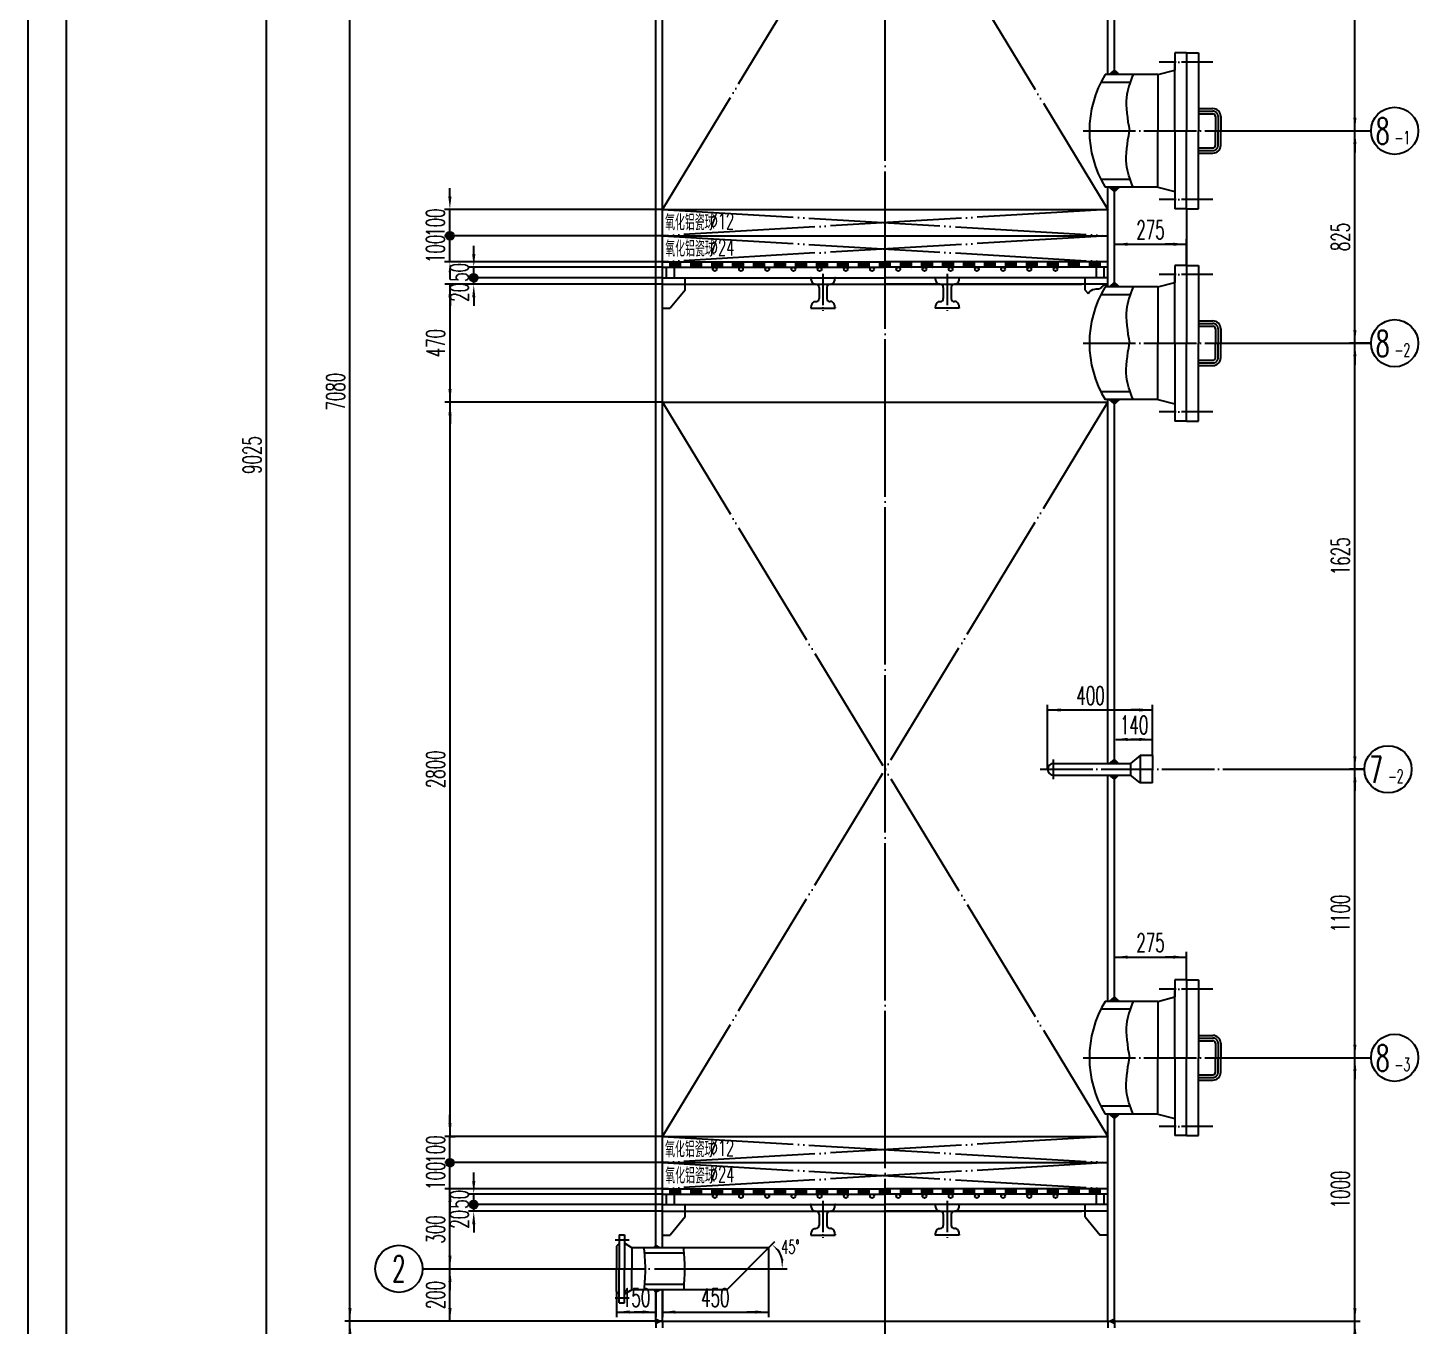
# Model space of a CAD drawing. Extents: x 19287 to 38387, y -38792 to -25456.
# Drawn here: x 19287 to 24592, y -36193 to -31241 of the extents above; entities that cross this region are included whole.
import ezdxf
from ezdxf.enums import TextEntityAlignment as Align

# ---------------------------------------------------------------- set-up
doc = ezdxf.new("R2010")
doc.units = 0
doc.header["$LTSCALE"] = 20
doc.header["$MEASUREMENT"] = 0
for name, pattern in [('BORDER', [32.01, 15, -0.01, 15, -1, 0, -1]), ('DASHDOT', [11.6, 10, -0.8, 0, -0.8]), ('DIVIDE', [28, 25, -1, 0, -1, 0, -1])]:
    doc.linetypes.add(name, pattern=pattern)
for name, color, linetype in [('AX', 1, 'DASHDOT'), ('AX1', 1, 'BORDER'), ('DIM', 1, 'CONTINUOUS'), ('DIV', 6, 'DIVIDE'), ('EQ', 7, 'CONTINUOUS'), ('XI', 1, 'CONTINUOUS')]:
    doc.layers.add(name, color=color, linetype=linetype)
doc.styles.add('HZ', font='txt', dxfattribs={"width": 0.6, "bigfont": 'hztxt'})

# ---------------------------------------------------------------- blocks, each defined once
blk = doc.blocks.new('HH1')
at = {"layer": 'DIM'}
blk.add_lwpolyline([(0, 0, 0, 0.6, 0), (-2.5, 0, 0.6, 0.6, 0)], format="xyseb", dxfattribs=at)
blk = doc.blocks.new('HH')
at = {"layer": 'DIM'}
blk.add_lwpolyline([(-2.51, 0), (-4.1, 0)], dxfattribs=at)
blk.add_lwpolyline([(0, 0, 0, 0.6, 0), (-2.5, 0, 0.6, 0.6, 0)], format="xyseb", dxfattribs=at)

msp = doc.modelspace()

# ---------------------------------------------------------------- hatches: boundary and pattern name
at = {"layer": 'DIM'}
h = msp.add_hatch(dxfattribs=at)
h.set_pattern_fill('ANSI31', color=256, style=0)
h.set_pattern_definition([(45, (473.54986, 16603.63827), (-0.08838834765, 0.08838834765), [])])
h.paths.add_polyline_path([(20912.7, -32034.3), (20897.7, -32034.3), (20897.7, -32049.3, 0.414214)])
h.paths.add_polyline_path([(20897.7, -32019.3), (20897.7, -32034.3), (20912.7, -32034.3, 0.414214)])
h.paths.add_polyline_path([(20897.7, -32019.3, 0.414214), (20882.7, -32034.3), (20897.7, -32034.3)])
h.paths.add_polyline_path([(20897.7, -32034.3), (20882.7, -32034.3, 0.414214), (20897.7, -32049.3)])
h = msp.add_hatch(dxfattribs=at)
h.set_pattern_fill('ANSI31', color=256, style=0)
h.set_pattern_definition([(45, (38521.90971, -503.68554), (-0.08838834765, 0.08838834765), [])])
h.paths.add_polyline_path([(21777.8, -32134.3), (21737.8, -32134.3), (21737.8, -32154.3), (21777.8, -32154.3)])
h = msp.add_hatch(dxfattribs=at)
h.set_pattern_fill('ANSI31', color=256, style=0)
h.set_pattern_definition([(45, (38601.90971, -503.68554), (-0.08838834765, 0.08838834765), [])])
h.paths.add_polyline_path([(21857.8, -32134.3), (21817.8, -32134.3), (21817.8, -32154.3), (21857.8, -32154.3)])
h = msp.add_hatch(dxfattribs=at)
h.set_pattern_fill('ANSI31', color=256, style=0)
h.set_pattern_definition([(45, (38681.90971, -503.68554), (-0.08838834765, 0.08838834765), [])])
h.paths.add_polyline_path([(21937.8, -32134.3), (21897.8, -32134.3), (21897.8, -32154.3), (21937.8, -32154.3)])
h = msp.add_hatch(dxfattribs=at)
h.set_pattern_fill('ANSI31', color=256, style=0)
h.set_pattern_definition([(45, (38761.90971, -503.68554), (-0.08838834765, 0.08838834765), [])])
h.paths.add_polyline_path([(22017.8, -32134.3), (21977.8, -32134.3), (21977.8, -32154.3), (22017.8, -32154.3)])
h = msp.add_hatch(dxfattribs=at)
h.set_pattern_fill('ANSI31', color=256, style=0)
h.set_pattern_definition([(45, (38841.90971, -503.68554), (-0.08838834765, 0.08838834765), [])])
h.paths.add_polyline_path([(22097.8, -32134.3), (22057.8, -32134.3), (22057.8, -32154.3), (22097.8, -32154.3)])
h = msp.add_hatch(dxfattribs=at)
h.set_pattern_fill('ANSI31', color=256, style=0)
h.set_pattern_definition([(45, (38921.90971, -503.68554), (-0.08838834765, 0.08838834765), [])])
h.paths.add_polyline_path([(22177.8, -32134.3), (22137.8, -32134.3), (22137.8, -32154.3), (22177.8, -32154.3)])
h = msp.add_hatch(dxfattribs=at)
h.set_pattern_fill('ANSI31', color=256, style=0)
h.set_pattern_definition([(45, (39001.90971, -503.68554), (-0.08838834765, 0.08838834765), [])])
h.paths.add_polyline_path([(22257.8, -32134.3), (22217.8, -32134.3), (22217.8, -32154.3), (22257.8, -32154.3)])
h = msp.add_hatch(dxfattribs=at)
h.set_pattern_fill('ANSI31', color=256, style=0)
h.set_pattern_definition([(45, (39081.90971, -503.68554), (-0.08838834765, 0.08838834765), [])])
h.paths.add_polyline_path([(22337.8, -32134.3), (22297.8, -32134.3), (22297.8, -32154.3), (22337.8, -32154.3)])
h = msp.add_hatch(dxfattribs=at)
h.set_pattern_fill('ANSI31', color=256, style=0)
h.set_pattern_definition([(45, (39161.90971, -503.68554), (-0.08838834765, 0.08838834765), [])])
h.paths.add_polyline_path([(22417.8, -32134.3), (22377.8, -32134.3), (22377.8, -32154.3), (22417.8, -32154.3)])
h = msp.add_hatch(dxfattribs=at)
h.set_pattern_fill('ANSI31', color=256, style=0)
h.set_pattern_definition([(45, (39241.90971, -503.68554), (-0.08838834765, 0.08838834765), [])])
h.paths.add_polyline_path([(22497.8, -32134.3), (22457.8, -32134.3), (22457.8, -32154.3), (22497.8, -32154.3)])
h = msp.add_hatch(dxfattribs=at)
h.set_pattern_fill('ANSI31', color=256, style=0)
h.set_pattern_definition([(45, (39321.85679, -503.68554), (-0.08838834765, 0.08838834765), [])])
h.paths.add_polyline_path([(22577.7, -32134.3), (22537.7, -32134.3), (22537.7, -32154.3), (22577.7, -32154.3)])
h = msp.add_hatch(dxfattribs=at)
h.set_pattern_fill('ANSI31', color=256, style=0)
h.set_pattern_definition([(45, (39402.843, -503.68554), (-0.08838834765, 0.08838834765), [])])
h.paths.add_polyline_path([(22658.7, -32134.3), (22618.7, -32134.3), (22618.7, -32154.3), (22658.7, -32154.3)])
h = msp.add_hatch(dxfattribs=at)
h.set_pattern_fill('ANSI31', color=256, style=0)
h.set_pattern_definition([(45, (39482.843, -503.68554), (-0.08838834765, 0.08838834765), [])])
h.paths.add_polyline_path([(22738.7, -32134.3), (22698.7, -32134.3), (22698.7, -32154.3), (22738.7, -32154.3)])
h = msp.add_hatch(dxfattribs=at)
h.set_pattern_fill('ANSI31', color=256, style=0)
h.set_pattern_definition([(45, (39562.843, -503.68554), (-0.08838834765, 0.08838834765), [])])
h.paths.add_polyline_path([(22818.7, -32134.3), (22778.7, -32134.3), (22778.7, -32154.3), (22818.7, -32154.3)])
h = msp.add_hatch(dxfattribs=at)
h.set_pattern_fill('ANSI31', color=256, style=0)
h.set_pattern_definition([(45, (39642.843, -503.68554), (-0.08838834765, 0.08838834765), [])])
h.paths.add_polyline_path([(22898.7, -32134.3), (22858.7, -32134.3), (22858.7, -32154.3), (22898.7, -32154.3)])
h = msp.add_hatch(dxfattribs=at)
h.set_pattern_fill('ANSI31', color=256, style=0)
h.set_pattern_definition([(45, (39722.843, -503.68554), (-0.08838834765, 0.08838834765), [])])
h.paths.add_polyline_path([(22978.7, -32134.3), (22938.7, -32134.3), (22938.7, -32154.3), (22978.7, -32154.3)])
h = msp.add_hatch(dxfattribs=at)
h.set_pattern_fill('ANSI31', color=256, style=0)
h.set_pattern_definition([(45, (39802.843, -503.68554), (-0.08838834765, 0.08838834765), [])])
h.paths.add_polyline_path([(23058.7, -32134.3), (23018.7, -32134.3), (23018.7, -32154.3), (23058.7, -32154.3)])
h = msp.add_hatch(dxfattribs=at)
h.set_pattern_fill('ANSI31', color=256, style=0)
h.set_pattern_definition([(45, (39882.843, -503.68554), (-0.08838834765, 0.08838834765), [])])
h.paths.add_polyline_path([(23138.7, -32134.3), (23098.7, -32134.3), (23098.7, -32154.3), (23138.7, -32154.3)])
h = msp.add_hatch(dxfattribs=at)
h.set_pattern_fill('ANSI31', color=256, style=0)
h.set_pattern_definition([(45, (39962.843, -503.68554), (-0.08838834765, 0.08838834765), [])])
h.paths.add_polyline_path([(23218.7, -32134.3), (23178.7, -32134.3), (23178.7, -32154.3), (23218.7, -32154.3)])
h = msp.add_hatch(dxfattribs=at)
h.set_pattern_fill('ANSI31', color=256, style=0)
h.set_pattern_definition([(45, (40042.843, -503.68554), (-0.08838834765, 0.08838834765), [])])
h.paths.add_polyline_path([(23298.7, -32134.3), (23258.7, -32134.3), (23258.7, -32154.3), (23298.7, -32154.3)])
h = msp.add_hatch(dxfattribs=at)
h.set_pattern_fill('ANSI31', color=256, style=0)
h.set_pattern_definition([(135, (6594.62393, -503.68554), (0.08838834765, 0.08838834765), [])])
h.paths.add_polyline_path([(23338.7, -32134.3), (23378.7, -32134.3), (23378.7, -32154.3), (23338.7, -32154.3)])
h = msp.add_hatch(dxfattribs=at)
h.set_pattern_fill('ANSI31', color=256, style=0)
h.set_pattern_definition([(45, (564.5877, 16443.65552), (-0.08838834765, 0.08838834765), [])])
h.paths.add_polyline_path([(21003.8, -32194.3), (20988.8, -32194.3), (20988.8, -32209.3, 0.414214)])
h.paths.add_polyline_path([(20988.8, -32179.3), (20988.8, -32194.3), (21003.8, -32194.3, 0.414214)])
h.paths.add_polyline_path([(20988.8, -32179.3, 0.414214), (20973.8, -32194.3), (20988.8, -32194.3)])
h.paths.add_polyline_path([(20988.8, -32194.3), (20973.8, -32194.3, 0.414214), (20988.8, -32209.3)])
h = msp.add_hatch(dxfattribs=at)
h.set_pattern_fill('ANSI31', color=256, style=0)
h.set_pattern_definition([(45, (473.82503, 13068.65552), (-0.08838834765, 0.08838834765), [])])
h.paths.add_polyline_path([(20913, -35569.3), (20898, -35569.3), (20898, -35584.3, 0.414214)])
h.paths.add_polyline_path([(20898, -35554.3), (20898, -35569.3), (20913, -35569.3, 0.414214)])
h.paths.add_polyline_path([(20898, -35554.3, 0.414214), (20883, -35569.3), (20898, -35569.3)])
h.paths.add_polyline_path([(20898, -35569.3), (20883, -35569.3, 0.414214), (20898, -35584.3)])
h = msp.add_hatch(dxfattribs=at)
h.set_pattern_fill('ANSI31', color=256, style=0)
h.set_pattern_definition([(45, (38521.90971, -4038.68554), (-0.08838834765, 0.08838834765), [])])
h.paths.add_polyline_path([(21777.8, -35669.3), (21737.8, -35669.3), (21737.8, -35689.3), (21777.8, -35689.3)])
h = msp.add_hatch(dxfattribs=at)
h.set_pattern_fill('ANSI31', color=256, style=0)
h.set_pattern_definition([(45, (38601.90971, -4038.68554), (-0.08838834765, 0.08838834765), [])])
h.paths.add_polyline_path([(21857.8, -35669.3), (21817.8, -35669.3), (21817.8, -35689.3), (21857.8, -35689.3)])
h = msp.add_hatch(dxfattribs=at)
h.set_pattern_fill('ANSI31', color=256, style=0)
h.set_pattern_definition([(45, (38681.90971, -4038.68554), (-0.08838834765, 0.08838834765), [])])
h.paths.add_polyline_path([(21937.8, -35669.3), (21897.8, -35669.3), (21897.8, -35689.3), (21937.8, -35689.3)])
h = msp.add_hatch(dxfattribs=at)
h.set_pattern_fill('ANSI31', color=256, style=0)
h.set_pattern_definition([(45, (38761.90971, -4038.68554), (-0.08838834765, 0.08838834765), [])])
h.paths.add_polyline_path([(22017.8, -35669.3), (21977.8, -35669.3), (21977.8, -35689.3), (22017.8, -35689.3)])
h = msp.add_hatch(dxfattribs=at)
h.set_pattern_fill('ANSI31', color=256, style=0)
h.set_pattern_definition([(45, (38841.90971, -4038.68554), (-0.08838834765, 0.08838834765), [])])
h.paths.add_polyline_path([(22097.8, -35669.3), (22057.8, -35669.3), (22057.8, -35689.3), (22097.8, -35689.3)])
h = msp.add_hatch(dxfattribs=at)
h.set_pattern_fill('ANSI31', color=256, style=0)
h.set_pattern_definition([(45, (38921.90971, -4038.68554), (-0.08838834765, 0.08838834765), [])])
h.paths.add_polyline_path([(22177.8, -35669.3), (22137.8, -35669.3), (22137.8, -35689.3), (22177.8, -35689.3)])
h = msp.add_hatch(dxfattribs=at)
h.set_pattern_fill('ANSI31', color=256, style=0)
h.set_pattern_definition([(45, (39001.90971, -4038.68554), (-0.08838834765, 0.08838834765), [])])
h.paths.add_polyline_path([(22257.8, -35669.3), (22217.8, -35669.3), (22217.8, -35689.3), (22257.8, -35689.3)])
h = msp.add_hatch(dxfattribs=at)
h.set_pattern_fill('ANSI31', color=256, style=0)
h.set_pattern_definition([(45, (39081.90971, -4038.68554), (-0.08838834765, 0.08838834765), [])])
h.paths.add_polyline_path([(22337.8, -35669.3), (22297.8, -35669.3), (22297.8, -35689.3), (22337.8, -35689.3)])
h = msp.add_hatch(dxfattribs=at)
h.set_pattern_fill('ANSI31', color=256, style=0)
h.set_pattern_definition([(45, (39161.90971, -4038.68554), (-0.08838834765, 0.08838834765), [])])
h.paths.add_polyline_path([(22417.8, -35669.3), (22377.8, -35669.3), (22377.8, -35689.3), (22417.8, -35689.3)])
h = msp.add_hatch(dxfattribs=at)
h.set_pattern_fill('ANSI31', color=256, style=0)
h.set_pattern_definition([(45, (39241.90971, -4038.68554), (-0.08838834765, 0.08838834765), [])])
h.paths.add_polyline_path([(22497.8, -35669.3), (22457.8, -35669.3), (22457.8, -35689.3), (22497.8, -35689.3)])
h = msp.add_hatch(dxfattribs=at)
h.set_pattern_fill('ANSI31', color=256, style=0)
h.set_pattern_definition([(45, (39321.85679, -4038.68554), (-0.08838834765, 0.08838834765), [])])
h.paths.add_polyline_path([(22577.7, -35669.3), (22537.7, -35669.3), (22537.7, -35689.3), (22577.7, -35689.3)])
h = msp.add_hatch(dxfattribs=at)
h.set_pattern_fill('ANSI31', color=256, style=0)
h.set_pattern_definition([(45, (39402.843, -4038.68554), (-0.08838834765, 0.08838834765), [])])
h.paths.add_polyline_path([(22658.7, -35669.3), (22618.7, -35669.3), (22618.7, -35689.3), (22658.7, -35689.3)])
h = msp.add_hatch(dxfattribs=at)
h.set_pattern_fill('ANSI31', color=256, style=0)
h.set_pattern_definition([(45, (39482.843, -4038.68554), (-0.08838834765, 0.08838834765), [])])
h.paths.add_polyline_path([(22738.7, -35669.3), (22698.7, -35669.3), (22698.7, -35689.3), (22738.7, -35689.3)])
h = msp.add_hatch(dxfattribs=at)
h.set_pattern_fill('ANSI31', color=256, style=0)
h.set_pattern_definition([(45, (39562.843, -4038.68554), (-0.08838834765, 0.08838834765), [])])
h.paths.add_polyline_path([(22818.7, -35669.3), (22778.7, -35669.3), (22778.7, -35689.3), (22818.7, -35689.3)])
h = msp.add_hatch(dxfattribs=at)
h.set_pattern_fill('ANSI31', color=256, style=0)
h.set_pattern_definition([(45, (39642.843, -4038.68554), (-0.08838834765, 0.08838834765), [])])
h.paths.add_polyline_path([(22898.7, -35669.3), (22858.7, -35669.3), (22858.7, -35689.3), (22898.7, -35689.3)])
h = msp.add_hatch(dxfattribs=at)
h.set_pattern_fill('ANSI31', color=256, style=0)
h.set_pattern_definition([(45, (39722.843, -4038.68554), (-0.08838834765, 0.08838834765), [])])
h.paths.add_polyline_path([(22978.7, -35669.3), (22938.7, -35669.3), (22938.7, -35689.3), (22978.7, -35689.3)])
h = msp.add_hatch(dxfattribs=at)
h.set_pattern_fill('ANSI31', color=256, style=0)
h.set_pattern_definition([(45, (39802.843, -4038.68554), (-0.08838834765, 0.08838834765), [])])
h.paths.add_polyline_path([(23058.7, -35669.3), (23018.7, -35669.3), (23018.7, -35689.3), (23058.7, -35689.3)])
h = msp.add_hatch(dxfattribs=at)
h.set_pattern_fill('ANSI31', color=256, style=0)
h.set_pattern_definition([(45, (39882.843, -4038.68554), (-0.08838834765, 0.08838834765), [])])
h.paths.add_polyline_path([(23138.7, -35669.3), (23098.7, -35669.3), (23098.7, -35689.3), (23138.7, -35689.3)])
h = msp.add_hatch(dxfattribs=at)
h.set_pattern_fill('ANSI31', color=256, style=0)
h.set_pattern_definition([(45, (39962.843, -4038.68554), (-0.08838834765, 0.08838834765), [])])
h.paths.add_polyline_path([(23218.7, -35669.3), (23178.7, -35669.3), (23178.7, -35689.3), (23218.7, -35689.3)])
h = msp.add_hatch(dxfattribs=at)
h.set_pattern_fill('ANSI31', color=256, style=0)
h.set_pattern_definition([(45, (40042.843, -4038.68554), (-0.08838834765, 0.08838834765), [])])
h.paths.add_polyline_path([(23298.7, -35669.3), (23258.7, -35669.3), (23258.7, -35689.3), (23298.7, -35689.3)])
h = msp.add_hatch(dxfattribs=at)
h.set_pattern_fill('ANSI31', color=256, style=0)
h.set_pattern_definition([(135, (6594.62393, -4038.68554), (0.08838834765, 0.08838834765), [])])
h.paths.add_polyline_path([(23338.7, -35669.3), (23378.7, -35669.3), (23378.7, -35689.3), (23338.7, -35689.3)])
h = msp.add_hatch(dxfattribs=at)
h.set_pattern_fill('ANSI31', color=256, style=0)
h.set_pattern_definition([(45, (564.4921, 12908.65552), (-0.08838834765, 0.08838834765), [])])
h.paths.add_polyline_path([(21003.7, -35729.3), (20988.7, -35729.3), (20988.7, -35744.3, 0.414214)])
h.paths.add_polyline_path([(20988.7, -35714.3), (20988.7, -35729.3), (21003.7, -35729.3, 0.414214)])
h.paths.add_polyline_path([(20988.7, -35714.3, 0.414214), (20973.7, -35729.3), (20988.7, -35729.3)])
h.paths.add_polyline_path([(20988.7, -35729.3), (20973.7, -35729.3, 0.414214), (20988.7, -35744.3)])

# ---------------------------------------------------------------- linework, layer by layer
at = {"layer": 'AX', "ltscale": 0.6}
for p, q in [((23808.6, -31372.3), (23603.7, -31372.3)), ((23808.6, -31896.3), (23603.7, -31896.3)), ((22321.2, -32179.5), (22321.2, -32321.2)), ((22795.3, -32179.5), (22795.3, -32321.2)), ((23808.6, -32182.3), (23603.7, -32182.3)), ((23808.6, -32706.3), (23603.7, -32706.3)), ((23808.6, -34907.3), (23603.7, -34907.3)), ((23808.6, -35431.3), (23603.7, -35431.3)), ((22321.2, -35714.5), (22321.2, -35856.2)), ((22795.3, -35714.5), (22795.3, -35856.2)), ((21528.2, -35864.3), (21581.6, -35864.3)), ((21528.2, -36084.3), (21581.6, -36084.3))]:
    msp.add_line(p, q, dxfattribs=at)
at = {"layer": 'AX'}
for p, q in [((23753.3, -31559.3), (23808.8, -31559.3)), ((23828.8, -31579.3), (23828.8, -31634.3)), ((23313.8, -31634.3), (23870, -31634.3)), ((23313.8, -31634.3), (23870, -31634.3)), ((23828.8, -31689.3), (23828.8, -31634.3)), ((23753.3, -31709.3), (23808.8, -31709.3)), ((23753.3, -32369.3), (23808.8, -32369.3)), ((23828.8, -32389.3), (23828.8, -32444.3)), ((23313.8, -32444.3), (23870, -32444.3)), ((23313.8, -32444.3), (23870, -32444.3)), ((23828.8, -32499.3), (23828.8, -32444.3)), ((23753.3, -32519.3), (23808.8, -32519.3)), ((23200.7, -34106.6), (23200.7, -34032)), ((23150.3, -34069.3), (23870, -34069.3)), ((23753.3, -35094.3), (23808.8, -35094.3)), ((23828.8, -35114.3), (23828.8, -35169.3)), ((23313.8, -35169.3), (23870, -35169.3)), ((23313.8, -35169.3), (23870, -35169.3)), ((23828.8, -35224.3), (23828.8, -35169.3)), ((23753.3, -35244.3), (23808.8, -35244.3))]:
    msp.add_line(p, q, dxfattribs=at)
for centre, start, end in [((23808.8, -31579.3), 0, 90), ((23808.8, -31689.3), 270, 0), ((23808.8, -32389.3), 0, 90), ((23808.8, -32499.3), 270, 0), ((23808.8, -35114.3), 0, 90), ((23808.8, -35224.3), 270, 0)]:
    msp.add_arc(centre, 20, start, end, dxfattribs=at)
at = {"layer": 'AX1'}
for p, q in [((22558.3, -37511.7), (22558.3, -30982.5)), ((20918, -35974.3), (21038.2, -35974.3)), ((21038.2, -35974.3), (22184.1, -35974.3))]:
    msp.add_line(p, q, dxfattribs=at)
at = {"layer": 'DIM'}
for p, q in [((19287.3, -25456.1), (19287.3, -38791.7)), ((20197.9, -37399.3), (20197.9, -28342.2)), ((20516.3, -36174.3), (20516.3, -29084.3)), ((24350.5, -31634.3), (24350.5, -30534.3)), ((23870, -31634.3), (24291.6, -31634.3)), ((24291.6, -31634.3), (24412.1, -31634.3)), ((24291.6, -31634.3), (24370.5, -31634.3)), ((24350.5, -32444.3), (24350.5, -31634.3)), ((21708.1, -31934.3), (20877.7, -31934.3)), ((20897.7, -32034.3), (20897.7, -31934.3)), ((23708.3, -31931.3), (23708.3, -32147.3)), ((21708.1, -32034.3), (20877.7, -32034.3)), ((20897.7, -32134.3), (20897.7, -32034.3)), ((23433.3, -32229.3), (23433.3, -32046.8)), ((23433.3, -32066.8), (23708.3, -32066.8)), ((23708.3, -32147.3), (23708.3, -32046.8)), ((21708.1, -32134.3), (20877.7, -32134.3)), ((21708.4, -32154.3), (20968.8, -32154.3)), ((21708.4, -32194.3), (20968.8, -32194.3)), ((20988.8, -32194.3), (20988.8, -32154.3)), ((20988.8, -32219.3), (20988.8, -32194.3)), ((21708.4, -32219.3), (20878.1, -32219.3)), ((20898.1, -32669.3), (20898.1, -32219.3)), ((21708.4, -32219.3), (20968.8, -32219.3)), ((23870, -32444.3), (24291.6, -32444.3)), ((24291.6, -32444.3), (24412.1, -32444.3)), ((24412.1, -32444.3), (24330.5, -32444.3)), ((24350.5, -34069.3), (24350.5, -32444.3)), ((21708.3, -32669.3), (20878.1, -32669.3)), ((20898.1, -35469.3), (20898.1, -32669.3)), ((23178.3, -34069.3), (23178.3, -33823)), ((23178.3, -33843), (23578.3, -33843)), ((23578.3, -33935.2), (23578.3, -33823)), ((23433.3, -34046.8), (23433.3, -33935.2)), ((23578.3, -34017.1), (23578.3, -33935.2)), ((23438.3, -33955.2), (23578.3, -33955.2)), ((23870, -34069.3), (24387.1, -34069.3)), ((24387.1, -34069.3), (24330.5, -34069.3)), ((24350.5, -35169.3), (24350.5, -34069.3)), ((23433.3, -34954.3), (23433.3, -34765.5)), ((23433.3, -34785.5), (23708.3, -34785.5)), ((23708.3, -34872.3), (23708.3, -34765.5)), ((23870, -35169.3), (24291.6, -35169.3)), ((24291.6, -35169.3), (24412.1, -35169.3)), ((24291.6, -35169.3), (24370.5, -35169.3)), ((24350.5, -36174.3), (24350.5, -35169.3)), ((21708.3, -35469.3), (20878, -35469.3)), ((20898, -35569.3), (20898, -35469.3)), ((20898, -35469.3), (20918.1, -35469.3)), ((21041.5, -35569.3), (20878, -35569.3)), ((20898, -35669.3), (20898, -35569.3)), ((21708.3, -35569.3), (21041.5, -35569.3)), ((21708.3, -35669.3), (20878, -35669.3)), ((20898, -35974.3), (20898, -35669.3)), ((21708.3, -35689.3), (20968.7, -35689.3)), ((20988.7, -35729.3), (20988.7, -35689.3)), ((21708.3, -35729.3), (20968.7, -35729.3)), ((21708.3, -35754.3), (20968.7, -35754.3)), ((20988.7, -35754.3), (20988.7, -35729.3)), ((22112.8, -35894.8), (22126.7, -35880.8)), ((22112.8, -35894.8), (22112.8, -36159.1)), ((22126.7, -35880.8), (22137.2, -35870.3)), ((20793.2, -35974.3), (20918, -35974.3)), ((20898, -36174.3), (20898, -35974.3)), ((21533.3, -36061.1), (21533.3, -36159)), ((21683.3, -36053.8), (21683.3, -36159)), ((21708.3, -36053.8), (21708.3, -36159.1)), ((20878, -36174.3), (20496.3, -36174.3)), ((20516.3, -37399.3), (20516.3, -36174.3)), ((21708.3, -36174.3), (20878, -36174.3)), ((21533.3, -36139), (21683.3, -36139)), ((21708.3, -36139.1), (22112.8, -36139.1)), ((23433.3, -36174.3), (24370.5, -36174.3)), ((24350.5, -36799.3), (24350.5, -36174.3))]:
    msp.add_line(p, q, dxfattribs=at)
for centre, radius in [((24502.1, -31634.3), 90), ((20897.7, -32034.3), 15), ((20988.8, -32194.3), 15), ((24502.1, -32444.3), 90), ((24477.1, -34069.3), 90), ((24502.1, -35169.3), 90), ((20898, -35569.3), 15), ((20988.7, -35729.3), 15), ((20703.2, -35974.3), 90)]:
    msp.add_circle(centre, radius, dxfattribs=at)
msp.add_arc((22033.3, -35974.3), 137, 15.2327, 29.7673, dxfattribs=at)
msp.add_spline([(23332.3, -32254.5), (23358.5, -32237.5), (23378.7, -32235.4), (23391.6, -32223.6), (23408.3, -32220.9)], degree=3, dxfattribs=at)
for points in [[(21638.1, -35894.8), (21638.1, -35896.1), (21638.1, -35905.8), (21645.3, -35969.5), (21638.6, -36037.1), (21639.3, -36048.6), (21640.2, -36053.8)], [(21789, -35894.8), (21788.9, -35896.1), (21789, -35905.8), (21796.1, -35969.5), (21789.4, -36037.1), (21790.2, -36048.6), (21791.1, -36053.8)]]:
    msp.add_open_spline(points, degree=3, knots=[21.433304, 21.433304, 21.433304, 21.433304, 25.417698, 51.124435, 70.612993, 86.330809, 86.330809, 86.330809, 86.330809], dxfattribs=at)
at = {"layer": 'DIV'}
for p, q in [((21708.3, -31934.3), (23408.3, -29134.3)), ((21708.3, -29134.3), (23408.3, -31934.3)), ((23408.3, -31934.3), (21708.3, -32034.3)), ((21708.3, -31934.3), (23408.3, -32034.3)), ((23408.3, -32034.3), (21708.3, -32134.3)), ((21708.3, -32034.3), (23408.3, -32134.3)), ((21708.3, -35469.3), (23408.3, -32669.3)), ((21708.3, -32669.3), (23408.3, -35469.3)), ((23408.3, -35469.3), (21708.3, -35569.3)), ((21708.3, -35469.3), (23408.3, -35569.3)), ((23408.3, -35569.3), (21708.3, -35669.3)), ((21708.3, -35569.3), (23408.3, -35669.3))]:
    msp.add_line(p, q, dxfattribs=at)
at = {"layer": 'EQ'}
for p, q in [((19434, -25602.7), (19434, -38644.8)), ((21683.3, -35894.8), (21683.3, -29084.3)), ((21708.3, -35894.8), (21708.3, -29084.3)), ((23408.3, -31419.3), (23408.3, -30556.7)), ((23433.3, -31419.3), (23433.3, -30556.7)), ((23708.3, -31337.3), (23663.3, -31337.3)), ((23663.3, -31337.3), (23663.3, -31402.5)), ((23708.3, -31337.3), (23708.3, -31634.3)), ((23708.3, -31337.3), (23753.3, -31337.3)), ((23753.3, -31337.3), (23753.3, -31634.3)), ((23598.3, -31419.3), (23663.3, -31402.5)), ((23663.3, -31634.3), (23663.3, -31377.5)), ((23493.2, -31449.3), (23381.5, -31449.3)), ((23598.3, -31419.3), (23398.3, -31419.3)), ((23598.3, -31419.3), (23598.3, -31634.3)), ((23753.3, -31549.3), (23808.8, -31549.3)), ((23753.3, -31569.3), (23808.8, -31569.3)), ((23818.8, -31579.3), (23818.8, -31634.3)), ((23838.8, -31579.3), (23838.8, -31634.3)), ((23598.3, -31849.3), (23598.3, -31634.3)), ((23663.3, -31634.3), (23663.3, -31931.3)), ((23708.3, -31931.3), (23708.3, -31634.3)), ((23753.3, -31931.3), (23753.3, -31634.3)), ((23818.8, -31689.3), (23818.8, -31634.3)), ((23838.8, -31689.3), (23838.8, -31634.3)), ((23753.3, -31699.3), (23808.8, -31699.3)), ((23753.3, -31719.3), (23808.8, -31719.3)), ((23493.2, -31819.3), (23381.5, -31819.3)), ((23598.3, -31849.3), (23398.3, -31849.3)), ((23408.3, -32229.3), (23408.3, -31849.3)), ((23433.3, -32229.3), (23433.3, -31849.3)), ((23598.3, -31849.3), (23663.3, -31866)), ((21708.3, -31934.3), (23408.3, -31934.3)), ((23708.3, -31931.3), (23663.3, -31931.3)), ((23708.3, -31931.3), (23753.3, -31931.3)), ((21708.3, -32034.3), (23408.3, -32034.3)), ((21708.3, -32134.3), (22558.3, -32134.3)), ((21737.8, -32154.3), (21737.8, -32134.3)), ((21777.8, -32154.3), (21777.8, -32134.3)), ((21817.8, -32154.3), (21817.8, -32134.3)), ((21857.8, -32154.3), (21857.8, -32134.3)), ((21897.8, -32154.3), (21897.8, -32134.3)), ((21937.8, -32154.3), (21937.8, -32134.3)), ((21977.8, -32154.3), (21977.8, -32134.3)), ((22017.8, -32154.3), (22017.8, -32134.3)), ((22057.8, -32154.3), (22057.8, -32134.3)), ((22097.8, -32154.3), (22097.8, -32134.3)), ((22137.8, -32154.3), (22137.8, -32134.3)), ((22177.8, -32154.3), (22177.8, -32134.3)), ((22217.8, -32154.3), (22217.8, -32134.3)), ((22257.8, -32154.3), (22257.8, -32134.3)), ((22297.8, -32154.3), (22297.8, -32134.3)), ((22337.8, -32154.3), (22337.8, -32134.3)), ((22377.8, -32154.3), (22377.8, -32134.3)), ((22417.8, -32154.3), (22417.8, -32134.3)), ((22457.8, -32154.3), (22457.8, -32134.3)), ((22497.8, -32154.3), (22497.8, -32134.3)), ((22537.7, -32154.3), (22537.7, -32134.3)), ((23408.3, -32134.3), (22558.3, -32134.3)), ((22577.7, -32154.3), (22577.7, -32134.3)), ((22618.7, -32154.3), (22618.7, -32134.3)), ((22658.7, -32154.3), (22658.7, -32134.3)), ((22698.7, -32154.3), (22698.7, -32134.3)), ((22738.7, -32154.3), (22738.7, -32134.3)), ((22778.7, -32154.3), (22778.7, -32134.3)), ((22818.7, -32154.3), (22818.7, -32134.3)), ((22858.7, -32154.3), (22858.7, -32134.3)), ((22898.7, -32154.3), (22898.7, -32134.3)), ((22938.7, -32154.3), (22938.7, -32134.3)), ((22978.7, -32154.3), (22978.7, -32134.3)), ((23018.7, -32154.3), (23018.7, -32134.3)), ((23058.7, -32154.3), (23058.7, -32134.3)), ((23098.7, -32154.3), (23098.7, -32134.3)), ((23138.7, -32154.3), (23138.7, -32134.3)), ((23178.7, -32154.3), (23178.7, -32134.3)), ((23218.7, -32154.3), (23218.7, -32134.3)), ((23258.7, -32154.3), (23258.7, -32134.3)), ((23298.7, -32154.3), (23298.7, -32134.3)), ((23338.7, -32154.3), (23338.7, -32134.3)), ((23378.7, -32154.3), (23378.7, -32134.3)), ((21708.3, -32154.3), (22558.3, -32154.3)), ((21708.3, -32194.3), (22558.3, -32194.3)), ((21723.3, -32154.3), (21723.3, -32194.3)), ((21753.3, -32154.3), (21753.3, -32194.3)), ((21795, -32241.5), (21795, -32194.3)), ((22275.4, -32194.3), (22275.4, -32197.3)), ((22275.4, -32194.3), (22275.4, -32197.3)), ((22275.4, -32194.3), (22275.4, -32197.3)), ((22275.4, -32194.3), (22275.4, -32197.3)), ((22367, -32194.3), (22367, -32197.3)), ((22367, -32194.3), (22367, -32197.3)), ((22367, -32194.3), (22367, -32197.3)), ((22367, -32194.3), (22367, -32197.3)), ((23408.3, -32154.3), (22558.3, -32154.3)), ((23408.3, -32194.3), (22558.3, -32194.3)), ((22749.5, -32194.3), (22749.5, -32197.3)), ((22749.5, -32194.3), (22749.5, -32197.3)), ((22749.5, -32194.3), (22749.5, -32197.3)), ((22749.5, -32194.3), (22749.5, -32197.3)), ((22841.1, -32194.3), (22841.1, -32197.3)), ((22841.1, -32194.3), (22841.1, -32197.3)), ((22841.1, -32194.3), (22841.1, -32197.3)), ((22841.1, -32194.3), (22841.1, -32197.3)), ((23321.5, -32241.5), (23321.5, -32194.3)), ((23363.3, -32154.3), (23363.3, -32194.3)), ((23393.3, -32154.3), (23393.3, -32194.3)), ((23708.3, -32147.3), (23663.3, -32147.3)), ((23663.3, -32147.3), (23663.3, -32212.5)), ((23663.3, -32444.3), (23663.3, -32187.5)), ((23708.3, -32147.3), (23708.3, -32444.3)), ((23708.3, -32147.3), (23753.3, -32147.3)), ((23753.3, -32147.3), (23753.3, -32444.3)), ((21708.3, -32219.3), (22294.2, -32219.3)), ((21795, -32241.5), (21737.7, -32310.6)), ((21808.3, -32219.3), (23308.3, -32219.3)), ((21808.3, -32219.3), (22294.2, -32219.3)), ((22306.2, -32231.3), (22306.2, -32273.6)), ((22306.2, -32231.3), (22306.2, -32273.6)), ((22336.2, -32231.3), (22336.2, -32273.6)), ((22336.2, -32231.3), (22336.2, -32273.6)), ((22348.2, -32219.3), (22441.3, -32219.3)), ((22348.2, -32219.3), (22558.3, -32219.3)), ((22768.3, -32219.3), (22558.3, -32219.3)), ((22768.3, -32219.3), (22675.3, -32219.3)), ((22780.3, -32231.3), (22780.3, -32273.6)), ((22780.3, -32231.3), (22780.3, -32273.6)), ((22810.3, -32231.3), (22810.3, -32273.6)), ((22810.3, -32231.3), (22810.3, -32273.6)), ((23308.3, -32219.3), (22822.3, -32219.3)), ((23408.3, -32219.3), (22822.3, -32219.3)), ((23321.5, -32241.5), (23332.3, -32254.5)), ((23598.3, -32229.3), (23398.3, -32229.3)), ((23598.3, -32229.3), (23663.3, -32212.5)), ((23598.3, -32229.3), (23598.3, -32444.3)), ((22287.4, -32285.6), (22294.2, -32285.6)), ((22355, -32285.6), (22348.2, -32285.6)), ((22761.5, -32285.6), (22768.3, -32285.6)), ((22829.1, -32285.6), (22822.3, -32285.6)), ((23493.2, -32259.3), (23381.5, -32259.3)), ((21708.3, -32310.6), (21737.7, -32310.6)), ((22275.4, -32307.6), (22275.4, -32310.6)), ((22275.4, -32307.6), (22275.4, -32310.6)), ((22275.4, -32310.6), (22367, -32310.6)), ((22367, -32307.6), (22367, -32310.6)), ((22367, -32307.6), (22367, -32310.6)), ((22749.5, -32307.6), (22749.5, -32310.6)), ((22749.5, -32307.6), (22749.5, -32310.6)), ((22841.1, -32310.6), (22749.5, -32310.6)), ((22841.1, -32307.6), (22841.1, -32310.6)), ((22841.1, -32307.6), (22841.1, -32310.6)), ((23753.3, -32359.3), (23808.8, -32359.3)), ((23753.3, -32379.3), (23808.8, -32379.3)), ((23818.8, -32389.3), (23818.8, -32444.3)), ((23838.8, -32389.3), (23838.8, -32444.3)), ((23598.3, -32659.3), (23598.3, -32444.3)), ((23663.3, -32444.3), (23663.3, -32741.3)), ((23708.3, -32741.3), (23708.3, -32444.3)), ((23753.3, -32741.3), (23753.3, -32444.3)), ((23818.8, -32499.3), (23818.8, -32444.3)), ((23838.8, -32499.3), (23838.8, -32444.3)), ((23753.3, -32509.3), (23808.8, -32509.3)), ((23753.3, -32529.3), (23808.8, -32529.3)), ((21708.3, -32669.3), (23408.3, -32669.3)), ((23493.2, -32629.3), (23381.5, -32629.3)), ((23598.3, -32659.3), (23398.3, -32659.3)), ((23408.3, -34046.8), (23408.3, -32659.3)), ((23433.3, -34046.8), (23433.3, -32659.3)), ((23598.3, -32659.3), (23663.3, -32676)), ((23708.3, -32741.3), (23663.3, -32741.3)), ((23708.3, -32741.3), (23753.3, -32741.3)), ((23200.7, -34046.8), (23495, -34046.8)), ((23530.7, -34017.1), (23495, -34046.8)), ((23495, -34046.8), (23495, -34091.7)), ((23578.3, -34017.1), (23530.7, -34017.1)), ((23530.7, -34017.1), (23530.7, -34121.4)), ((23578.3, -34017.1), (23578.3, -34069.3)), ((23200.7, -34091.7), (23495, -34091.7)), ((23408.3, -34954.3), (23408.3, -34091.7)), ((23433.3, -34954.3), (23433.3, -34091.7)), ((23530.7, -34121.4), (23495, -34091.7)), ((23578.3, -34121.4), (23578.3, -34069.3)), ((23578.3, -34121.4), (23530.7, -34121.4)), ((23708.3, -34872.3), (23663.3, -34872.3)), ((23663.3, -34872.3), (23663.3, -34937.5)), ((23708.3, -34872.3), (23708.3, -35169.3)), ((23708.3, -34872.3), (23753.3, -34872.3)), ((23753.3, -34872.3), (23753.3, -35169.3)), ((23598.3, -34954.3), (23398.3, -34954.3)), ((23598.3, -34954.3), (23663.3, -34937.5)), ((23598.3, -34954.3), (23598.3, -35169.3)), ((23663.3, -35169.3), (23663.3, -34912.5)), ((23493.2, -34984.3), (23381.5, -34984.3)), ((23753.3, -35084.3), (23808.8, -35084.3)), ((23753.3, -35104.3), (23808.8, -35104.3)), ((23818.8, -35114.3), (23818.8, -35169.3)), ((23838.8, -35114.3), (23838.8, -35169.3)), ((23598.3, -35384.3), (23598.3, -35169.3)), ((23663.3, -35169.3), (23663.3, -35466.3)), ((23708.3, -35466.3), (23708.3, -35169.3)), ((23753.3, -35466.3), (23753.3, -35169.3)), ((23818.8, -35224.3), (23818.8, -35169.3)), ((23838.8, -35224.3), (23838.8, -35169.3)), ((23753.3, -35234.3), (23808.8, -35234.3)), ((23753.3, -35254.3), (23808.8, -35254.3)), ((23493.2, -35354.3), (23381.5, -35354.3)), ((23598.3, -35384.3), (23398.3, -35384.3)), ((23408.3, -36174.3), (23408.3, -35384.3)), ((23433.3, -36174.3), (23433.3, -35384.3)), ((23598.3, -35384.3), (23663.3, -35401)), ((21708.3, -35469.3), (23408.3, -35469.3)), ((23708.3, -35466.3), (23663.3, -35466.3)), ((23708.3, -35466.3), (23753.3, -35466.3)), ((21708.3, -35569.3), (23408.3, -35569.3)), ((21708.3, -35669.3), (22558.3, -35669.3)), ((21708.3, -35689.3), (22558.3, -35689.3)), ((21723.3, -35689.3), (21723.3, -35729.3)), ((21737.8, -35689.3), (21737.8, -35669.3)), ((21753.3, -35689.3), (21753.3, -35729.3)), ((21777.8, -35689.3), (21777.8, -35669.3)), ((21817.8, -35689.3), (21817.8, -35669.3)), ((21857.8, -35689.3), (21857.8, -35669.3)), ((21897.8, -35689.3), (21897.8, -35669.3)), ((21937.8, -35689.3), (21937.8, -35669.3)), ((21977.8, -35689.3), (21977.8, -35669.3)), ((22017.8, -35689.3), (22017.8, -35669.3)), ((22057.8, -35689.3), (22057.8, -35669.3)), ((22097.8, -35689.3), (22097.8, -35669.3)), ((22137.8, -35689.3), (22137.8, -35669.3)), ((22177.8, -35689.3), (22177.8, -35669.3)), ((22217.8, -35689.3), (22217.8, -35669.3)), ((22257.8, -35689.3), (22257.8, -35669.3)), ((22297.8, -35689.3), (22297.8, -35669.3)), ((22337.8, -35689.3), (22337.8, -35669.3)), ((22377.8, -35689.3), (22377.8, -35669.3)), ((22417.8, -35689.3), (22417.8, -35669.3)), ((22457.8, -35689.3), (22457.8, -35669.3)), ((22497.8, -35689.3), (22497.8, -35669.3)), ((22537.7, -35689.3), (22537.7, -35669.3)), ((23408.3, -35669.3), (22558.3, -35669.3)), ((23408.3, -35689.3), (22558.3, -35689.3)), ((22577.7, -35689.3), (22577.7, -35669.3)), ((22618.7, -35689.3), (22618.7, -35669.3)), ((22658.7, -35689.3), (22658.7, -35669.3)), ((22698.7, -35689.3), (22698.7, -35669.3)), ((22738.7, -35689.3), (22738.7, -35669.3)), ((22778.7, -35689.3), (22778.7, -35669.3)), ((22818.7, -35689.3), (22818.7, -35669.3)), ((22858.7, -35689.3), (22858.7, -35669.3)), ((22898.7, -35689.3), (22898.7, -35669.3)), ((22938.7, -35689.3), (22938.7, -35669.3)), ((22978.7, -35689.3), (22978.7, -35669.3)), ((23018.7, -35689.3), (23018.7, -35669.3)), ((23058.7, -35689.3), (23058.7, -35669.3)), ((23098.7, -35689.3), (23098.7, -35669.3)), ((23138.7, -35689.3), (23138.7, -35669.3)), ((23178.7, -35689.3), (23178.7, -35669.3)), ((23218.7, -35689.3), (23218.7, -35669.3)), ((23258.7, -35689.3), (23258.7, -35669.3)), ((23298.7, -35689.3), (23298.7, -35669.3)), ((23338.7, -35689.3), (23338.7, -35669.3)), ((23363.3, -35689.3), (23363.3, -35729.3)), ((23378.7, -35689.3), (23378.7, -35669.3)), ((23393.3, -35689.3), (23393.3, -35729.3)), ((21708.3, -35729.3), (22558.3, -35729.3)), ((21708.3, -35754.3), (22294.2, -35754.3)), ((21795, -35776.5), (21795, -35729.3)), ((21808.3, -35754.3), (23308.3, -35754.3)), ((21808.3, -35754.3), (22294.2, -35754.3)), ((22275.4, -35729.3), (22275.4, -35732.3)), ((22275.4, -35729.3), (22275.4, -35732.3)), ((22275.4, -35729.3), (22275.4, -35732.3)), ((22275.4, -35729.3), (22275.4, -35732.3)), ((22348.2, -35754.3), (22441.3, -35754.3)), ((22348.2, -35754.3), (22558.3, -35754.3)), ((22367, -35729.3), (22367, -35732.3)), ((22367, -35729.3), (22367, -35732.3)), ((22367, -35729.3), (22367, -35732.3)), ((22367, -35729.3), (22367, -35732.3)), ((23408.3, -35729.3), (22558.3, -35729.3)), ((22768.3, -35754.3), (22558.3, -35754.3)), ((22768.3, -35754.3), (22675.3, -35754.3)), ((22749.5, -35729.3), (22749.5, -35732.3)), ((22749.5, -35729.3), (22749.5, -35732.3)), ((22749.5, -35729.3), (22749.5, -35732.3)), ((22749.5, -35729.3), (22749.5, -35732.3)), ((23308.3, -35754.3), (22822.3, -35754.3)), ((23408.3, -35754.3), (22822.3, -35754.3)), ((22841.1, -35729.3), (22841.1, -35732.3)), ((22841.1, -35729.3), (22841.1, -35732.3)), ((22841.1, -35729.3), (22841.1, -35732.3)), ((22841.1, -35729.3), (22841.1, -35732.3)), ((23321.5, -35776.5), (23321.5, -35729.3)), ((21795, -35776.5), (21737.7, -35845.6)), ((22306.2, -35766.3), (22306.2, -35808.6)), ((22306.2, -35766.3), (22306.2, -35808.6)), ((22336.2, -35766.3), (22336.2, -35808.6)), ((22336.2, -35766.3), (22336.2, -35808.6)), ((22780.3, -35766.3), (22780.3, -35808.6)), ((22780.3, -35766.3), (22780.3, -35808.6)), ((22810.3, -35766.3), (22810.3, -35808.6)), ((22810.3, -35766.3), (22810.3, -35808.6)), ((23321.5, -35776.5), (23378.9, -35845.6)), ((21543.3, -35844.3), (21563.3, -35844.3)), ((21543.3, -35844.3), (21543.3, -35877.4)), ((21563.3, -35844.3), (21563.3, -35974.3)), ((21708.3, -35845.6), (21737.7, -35845.6)), ((21708.3, -35845.6), (21737.7, -35845.6)), ((22275.4, -35842.6), (22275.4, -35845.6)), ((22275.4, -35842.6), (22275.4, -35845.6)), ((22275.4, -35845.6), (22367, -35845.6)), ((22287.4, -35820.6), (22294.2, -35820.6)), ((22355, -35820.6), (22348.2, -35820.6)), ((22367, -35842.6), (22367, -35845.6)), ((22367, -35842.6), (22367, -35845.6)), ((22749.5, -35842.6), (22749.5, -35845.6)), ((22749.5, -35842.6), (22749.5, -35845.6)), ((22841.1, -35845.6), (22749.5, -35845.6)), ((22761.5, -35820.6), (22768.3, -35820.6)), ((22829.1, -35820.6), (22822.3, -35820.6)), ((22841.1, -35842.6), (22841.1, -35845.6)), ((22841.1, -35842.6), (22841.1, -35845.6)), ((23408.3, -35845.6), (23378.9, -35845.6)), ((23408.3, -35845.6), (23378.9, -35845.6)), ((21543.3, -35877.4), (21533.3, -35887.4)), ((21533.3, -35887.4), (21533.3, -35974.3)), ((21543.3, -35877.4), (21543.3, -35974.3)), ((21591.3, -35894.8), (21563.3, -35877)), ((21591.3, -35894.8), (21591.3, -35974.3)), ((22112.8, -35894.8), (21591.3, -35894.8)), ((21953.8, -36053.8), (22112.8, -35894.8)), ((21790.2, -35914.8), (21641.3, -35914.8)), ((21533.3, -36061.1), (21533.3, -35974.3)), ((21543.3, -36071.1), (21543.3, -35974.3)), ((21563.3, -36104.3), (21563.3, -35974.3)), ((21591.3, -36053.8), (21591.3, -35974.3)), ((21543.3, -36071.1), (21533.3, -36061.1)), ((21543.3, -36104.3), (21543.3, -36071.1)), ((21591.3, -36053.8), (21563.3, -36071.5)), ((21953.8, -36053.8), (21591.3, -36053.8)), ((21790.4, -36033.8), (21640.3, -36033.8)), ((21683.3, -36174.3), (21683.3, -36053.8)), ((21708.3, -36174.3), (21708.3, -36053.8)), ((21543.3, -36104.3), (21563.3, -36104.3)), ((21683.3, -36174.3), (23433.3, -36174.3)), ((21683.3, -36174.3), (21683.3, -36199.3)), ((21708.3, -36174.3), (21708.3, -36199.3)), ((23408.3, -36174.3), (23408.3, -36199.3)), ((23433.3, -36174.3), (23433.3, -36199.3))]:
    msp.add_line(p, q, dxfattribs=at)
for centre in [(21908.3, -32161.8), (22008.3, -32161.8), (22108.3, -32161.8), (22208.3, -32161.8), (22308.3, -32161.8), (22408.3, -32161.8), (22508.3, -32161.8), (22508.3, -32161.8), (22608.3, -32161.8), (22608.3, -32161.8), (22708.3, -32161.8), (22808.3, -32161.8), (22908.3, -32161.8), (23008.3, -32161.8), (23108.3, -32161.8), (23208.3, -32161.8), (21908.3, -35696.8), (22008.3, -35696.8), (22108.3, -35696.8), (22208.3, -35696.8), (22308.3, -35696.8), (22408.3, -35696.8), (22508.3, -35696.8), (22508.3, -35696.8), (22608.3, -35696.8), (22608.3, -35696.8), (22708.3, -35696.8), (22808.3, -35696.8), (22908.3, -35696.8), (23008.3, -35696.8), (23108.3, -35696.8), (23208.3, -35696.8)]:
    msp.add_circle(centre, 7.5, dxfattribs=at)
for centre, radius, start, end in [((23748.3, -31634.3), 410.8, 148.4382, 211.5618), ((23808.8, -31579.3), 30, 0, 90), ((23808.8, -31579.3), 10, 0, 90), ((23808.8, -31689.3), 30, 270, 0), ((23808.8, -31689.3), 10, 270, 0), ((22299.5, -32198.4), 24.1, 177.2723, 239.9486), ((22299.5, -32198.4), 24.1, 177.2723, 239.9486), ((22342.9, -32198.4), 24.1, 300.0514, 2.7277), ((22342.9, -32198.4), 24.1, 300.0514, 2.7277), ((22773.6, -32198.4), 24.1, 177.2723, 239.9486), ((22773.6, -32198.4), 24.1, 177.2723, 239.9486), ((22817.1, -32198.4), 24.1, 300.0514, 2.7277), ((22817.1, -32198.4), 24.1, 300.0514, 2.7277), ((22294.2, -32231.3), 12, 0, 90), ((22294.2, -32231.3), 12, 0, 90), ((22348.2, -32231.3), 12, 90, 180), ((22348.2, -32231.3), 12, 90, 180), ((22768.3, -32231.3), 12, 0, 90), ((22768.3, -32231.3), 12, 0, 90), ((22822.3, -32231.3), 12, 90, 180), ((22822.3, -32231.3), 12, 90, 180), ((23748.3, -32444.3), 410.8, 148.4382, 211.5618), ((22299.5, -32306.4), 24.1, 120.0514, 182.7277), ((22299.5, -32306.4), 24.1, 120.0514, 182.7277), ((22294.2, -32273.6), 12, 270, 0), ((22294.2, -32273.6), 12, 270, 0), ((22348.2, -32273.6), 12, 180, 270), ((22348.2, -32273.6), 12, 180, 270), ((22342.9, -32306.4), 24.1, 357.2723, 59.9486), ((22342.9, -32306.4), 24.1, 357.2723, 59.9486), ((22773.6, -32306.4), 24.1, 120.0514, 182.7277), ((22773.6, -32306.4), 24.1, 120.0514, 182.7277), ((22768.3, -32273.6), 12, 270, 0), ((22768.3, -32273.6), 12, 270, 0), ((22822.3, -32273.6), 12, 180, 270), ((22822.3, -32273.6), 12, 180, 270), ((22817.1, -32306.4), 24.1, 357.2723, 59.9486), ((22817.1, -32306.4), 24.1, 357.2723, 59.9486), ((23808.8, -32389.3), 30, 0, 90), ((23808.8, -32389.3), 10, 0, 90), ((23808.8, -32499.3), 30, 270, 0), ((23808.8, -32499.3), 10, 270, 0), ((23200.7, -34069.3), 22.4, 90, 270), ((23748.3, -35169.3), 410.8, 148.4382, 211.5618), ((23808.8, -35114.3), 30, 0, 90), ((23808.8, -35114.3), 10, 0, 90), ((23808.8, -35224.3), 30, 270, 0), ((23808.8, -35224.3), 10, 270, 0), ((22299.5, -35733.4), 24.1, 177.2723, 239.9486), ((22299.5, -35733.4), 24.1, 177.2723, 239.9486), ((22294.2, -35766.3), 12, 0, 90), ((22294.2, -35766.3), 12, 0, 90), ((22348.2, -35766.3), 12, 90, 180), ((22348.2, -35766.3), 12, 90, 180), ((22342.9, -35733.4), 24.1, 300.0514, 2.7277), ((22342.9, -35733.4), 24.1, 300.0514, 2.7277), ((22773.6, -35733.4), 24.1, 177.2723, 239.9486), ((22773.6, -35733.4), 24.1, 177.2723, 239.9486), ((22768.3, -35766.3), 12, 0, 90), ((22768.3, -35766.3), 12, 0, 90), ((22822.3, -35766.3), 12, 90, 180), ((22822.3, -35766.3), 12, 90, 180), ((22817.1, -35733.4), 24.1, 300.0514, 2.7277), ((22817.1, -35733.4), 24.1, 300.0514, 2.7277), ((22299.5, -35841.4), 24.1, 120.0514, 182.7277), ((22299.5, -35841.4), 24.1, 120.0514, 182.7277), ((22294.2, -35808.6), 12, 270, 0), ((22294.2, -35808.6), 12, 270, 0), ((22348.2, -35808.6), 12, 180, 270), ((22348.2, -35808.6), 12, 180, 270), ((22342.9, -35841.4), 24.1, 357.2723, 59.9486), ((22342.9, -35841.4), 24.1, 357.2723, 59.9486), ((22773.6, -35841.4), 24.1, 120.0514, 182.7277), ((22773.6, -35841.4), 24.1, 120.0514, 182.7277), ((22768.3, -35808.6), 12, 270, 0), ((22768.3, -35808.6), 12, 270, 0), ((22822.3, -35808.6), 12, 180, 270), ((22822.3, -35808.6), 12, 180, 270), ((22817.1, -35841.4), 24.1, 357.2723, 59.9486), ((22817.1, -35841.4), 24.1, 357.2723, 59.9486)]:
    msp.add_arc(centre, radius, start, end, dxfattribs=at)
for p in [(22275.4, -32194.3), (22275.4, -32194.3), (22367, -32194.3), (22367, -32194.3), (22749.5, -32194.3), (22749.5, -32194.3), (22841.1, -32194.3), (22841.1, -32194.3), (22275.4, -35729.3), (22275.4, -35729.3), (22367, -35729.3), (22367, -35729.3), (22749.5, -35729.3), (22749.5, -35729.3), (22841.1, -35729.3), (22841.1, -35729.3)]:
    msp.add_point(p, dxfattribs=at)
at = {"layer": 'XI'}
for points in [[(23504.4, -31419.3), (23492.1, -31452.7), (23470.2, -31502), (23482.6, -31588.2), (23490.3, -31634.3)], [(23504.4, -31849.3), (23492.1, -31815.8), (23470.2, -31766.6), (23482.6, -31680.4), (23490.3, -31634.3)], [(23504.4, -32229.3), (23492.1, -32262.7), (23470.2, -32312), (23482.6, -32398.2), (23490.3, -32444.3)], [(23504.4, -32659.3), (23492.1, -32625.8), (23470.2, -32576.6), (23482.6, -32490.4), (23490.3, -32444.3)], [(23504.4, -34954.3), (23492.1, -34987.7), (23470.2, -35037), (23482.6, -35123.2), (23490.3, -35169.3)], [(23504.4, -35384.3), (23492.1, -35350.8), (23470.2, -35301.6), (23482.6, -35215.4), (23490.3, -35169.3)]]:
    msp.add_open_spline(points, degree=3, knots=[47.403067, 47.403067, 47.403067, 47.403067, 169.212403, 307.950894, 307.950894, 307.950894, 307.950894], dxfattribs=at)
for points in [[(23408.3, -31419.3), (23433.3, -31398.4), (23456.6, -31419.3)], [(23398.3, -31419.3), (23408.3, -31419.3), (23408.3, -31412.5)], [(23398.3, -31849.3), (23408.3, -31849.3), (23408.3, -31856)], [(23408.3, -31849.3), (23433.3, -31870.1), (23456.6, -31849.3)], [(23398.3, -32229.3), (23408.3, -32229.3), (23408.3, -32222.5)], [(23408.3, -32229.3), (23433.3, -32208.4), (23456.6, -32229.3)], [(23398.3, -32659.3), (23408.3, -32659.3), (23408.3, -32666)], [(23408.3, -32659.3), (23433.3, -32680.1), (23456.6, -32659.3)], [(23452.5, -34046.8), (23433.3, -34026.9), (23408.3, -34046.8)], [(23452.5, -34091.7), (23433.3, -34111.6), (23408.3, -34091.7)], [(23398.3, -34954.3), (23408.3, -34954.3), (23408.3, -34947.5)], [(23408.3, -34954.3), (23433.3, -34933.4), (23456.6, -34954.3)], [(23398.3, -35384.3), (23408.3, -35384.3), (23408.3, -35391)], [(23408.3, -35384.3), (23433.3, -35405.1), (23456.6, -35384.3)], [(21670.5, -35894.8), (21683.3, -35881), (21708.3, -35894.8)], [(21718.3, -35894.8), (21708.3, -35894.8), (21708.3, -35888)], [(21670.5, -36053.8), (21683.3, -36067.5), (21708.3, -36053.8)], [(21718.3, -36053.8), (21708.3, -36053.8), (21708.3, -36060.5)], [(21708.3, -36174.3), (21683.3, -36186.8), (21683.3, -36161.8), (21677, -36174.3)], [(23408.3, -36174.3), (23433.3, -36186.8), (23433.3, -36161.8), (23439.5, -36174.3)]]:
    msp.add_solid(points, dxfattribs=at)

# ---------------------------------------------------------------- block references
at = {"layer": 'DIM'}
for name, p, xscale, yscale, zscale, rotation in [('HH', (24350.5, -31634.3), 20, 20, 20, 270), ('HH', (24350.5, -31634.3), 20, 20, 20, 90), ('HH', (20897.7, -31934.3), 20, 20, 20, 270), ('HH', (20988.8, -32154.3), 20, 20, 20, 270), ('HH', (23433.3, -32066.8), 20, 20, 20, 180), ('HH', (20897.7, -32134.3), 16, 16, 16, 90), ('HH', (20898.1, -32219.3), 20, 20, 20, 90), ('HH', (20988.8, -32219.3), 20, 20, 20, 90), ('HH', (24350.5, -32444.3), 20, 20, 20, 270), ('HH', (24350.5, -32444.3), 20, 20, 20, 90), ('HH', (20898.1, -32669.3), 20, 20, 20, 270), ('HH', (20898.1, -32669.3), 20, 20, 20, 90), ('HH', (23178.3, -33843), 20, 20, 20, 180), ('HH', (23433.3, -33955.2), 20, 20, 20, 180), ('HH', (24350.5, -34069.3), 20, 20, 20, 270), ('HH', (24350.5, -34069.3), 20, 20, 20, 90), ('HH', (23433.3, -34785.5), 20, 20, 20, 180), ('HH', (24350.5, -35169.3), 20, 20, 20, 270), ('HH', (24350.5, -35169.3), 20, 20, 20, 90), ('HH', (20898, -35469.3), 20, 20, 20, 270), ('HH', (20898, -35469.3), 20, 20, 20, 270), ('HH', (20898.1, -35469.3), 20, 20, 20, 270), ('HH', (20988.7, -35689.3), 20, 20, 20, 270), ('HH', (20898, -35669.3), 20, 20, 20, 90), ('HH', (20898, -35669.3), 20, 20, 20, 90), ('HH', (20988.7, -35754.3), 20, 20, 20, 90), ('HH', (20898, -35974.3), 20, 20, 20, 270), ('HH1', (22126.7, -35880.8), 14.99999999999482, 15, 15, 135), ('HH1', (22165.5, -35974.3), 15, 15, 15, 270), ('HH', (20898, -35974.3), 20, 20, 20, 90), ('HH', (20516.3, -36174.3), 20, 20, 20, 270), ('HH', (20898, -36174.3), 20, 20, 20, 270), ('HH', (24350.5, -36174.3), 20, 20, 20, 270), ('HH', (20516.3, -36174.3), 20, 20, 20, 90), ('HH', (21533.3, -36139), 20, 20, 20, 180), ('HH', (21708.3, -36139.1), 20, 20, 20, 180), ('HH', (24350.5, -36174.3), 20, 20, 20, 90)]:
    msp.add_blockref(name, p, dxfattribs=dict(at, xscale=xscale, yscale=yscale, zscale=zscale, rotation=rotation))
at = {"layer": 'DIM', "xscale": 20, "yscale": 20, "zscale": 20}
for p in [(23708.3, -32066.8), (23578.3, -33843), (23578.3, -33955.2), (23708.3, -34785.5), (21683.3, -36139), (22112.8, -36139.1)]:
    msp.add_blockref('HH', p, dxfattribs=at)

# ---------------------------------------------------------------- texts
at = {"layer": 'DIM', "style": 'HZ', "width": 0.6}
for s, height, p in [('8', 100, (24482.1, -31685.2)), ('氧化铝瓷球', 60, (21907.7, -32013.7)), ('%%C12', 60, (21981.9, -32008.9)), ('氧化铝瓷球', 60, (21908.4, -32114)), ('%%C24', 60, (21982.6, -32109.3)), ('8', 100, (24482.1, -32495.2)), ('7', 100, (24457.1, -34120.2)), ('8', 100, (24482.1, -35220.2)), ('氧化铝瓷球', 60, (21907.7, -35548.7)), ('%%C12', 60, (21981.9, -35543.9)), ('氧化铝瓷球', 60, (21908.4, -35649)), ('%%C24', 60, (21982.6, -35644.3))]:
    msp.add_text(s, height=height, dxfattribs=at).set_placement(p, align=Align.RIGHT)
for s, p in [('-1', (24502.1, -31685.2)), ('-2', (24502.1, -32495.2)), ('-2', (24477.1, -34120.2)), ('-3', (24502.1, -35220.2))]:
    msp.add_text(s, height=50, dxfattribs=at).set_placement(p)
for s, p in [('100', (20877.7, -31984.3)), ('100', (20877.7, -32084.3)), ('825', (24330.5, -32039.3)), ('50', (20968.8, -32174.3)), ('20', (20968.8, -32250.2)), ('470', (20878.1, -32444.3)), ('7080', (20496.3, -32629.3)), ('9025', (20177.9, -32870.8)), ('1625', (24330.5, -33256.8)), ('2800', (20878.1, -34069.3)), ('1100', (24330.5, -34619.3)), ('100', (20878, -35519.3)), ('100', (20878, -35619.3)), ('1000', (24330.5, -35671.8)), ('50', (20968.7, -35709.3)), ('300', (20878, -35824.3)), ('20', (20968.7, -35785.2)), ('200', (20878, -36074.3))]:
    msp.add_text(s, height=70, rotation=90, dxfattribs=at).set_placement(p, align=Align.CENTER)
for s, height, p in [('275', 70, (23570.8, -32046.8)), ('400', 70, (23342, -33823)), ('140', 70, (23508.3, -33935.2)), ('275', 70, (23570.8, -34765.5)), ('45%%D', 52.5, (22197, -35916.9)), ('2', 100, (20703.2, -36024.3)), ('150', 70, (21608.3, -36119)), ('450', 70, (21910.5, -36119.1))]:
    msp.add_text(s, height=height, dxfattribs=at).set_placement(p, align=Align.CENTER)

doc.saveas('drawing.dxf')
